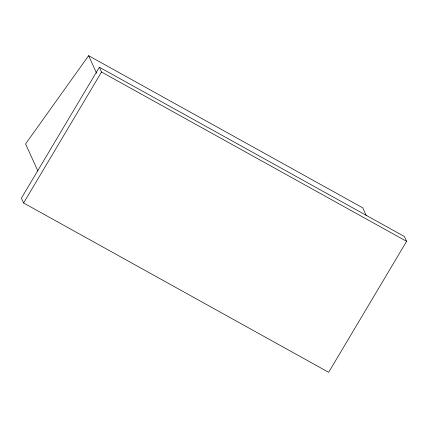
<?xml version="1.0" encoding="UTF-8"?>
<svg xmlns="http://www.w3.org/2000/svg" width="428" height="428" viewBox="0 0 428 428"><rect width="100%" height="100%" fill="white"/><g stroke="black" fill="none" stroke-linecap="round" stroke-linejoin="round"><path stroke-width="0.64" d="M99.344 67.217L21.4 198.175L23.599 202.995L328.656 372.301L406.6 241.339L404.401 236.524L99.344 67.217L101.543 72.038L406.6 241.339M23.599 202.995L101.543 72.038M366.325 215.707L362.735 207.837L88.617 55.699L25.573 143.942L37.91 171.018M88.617 55.699L96.616 73.252"/></g></svg>
